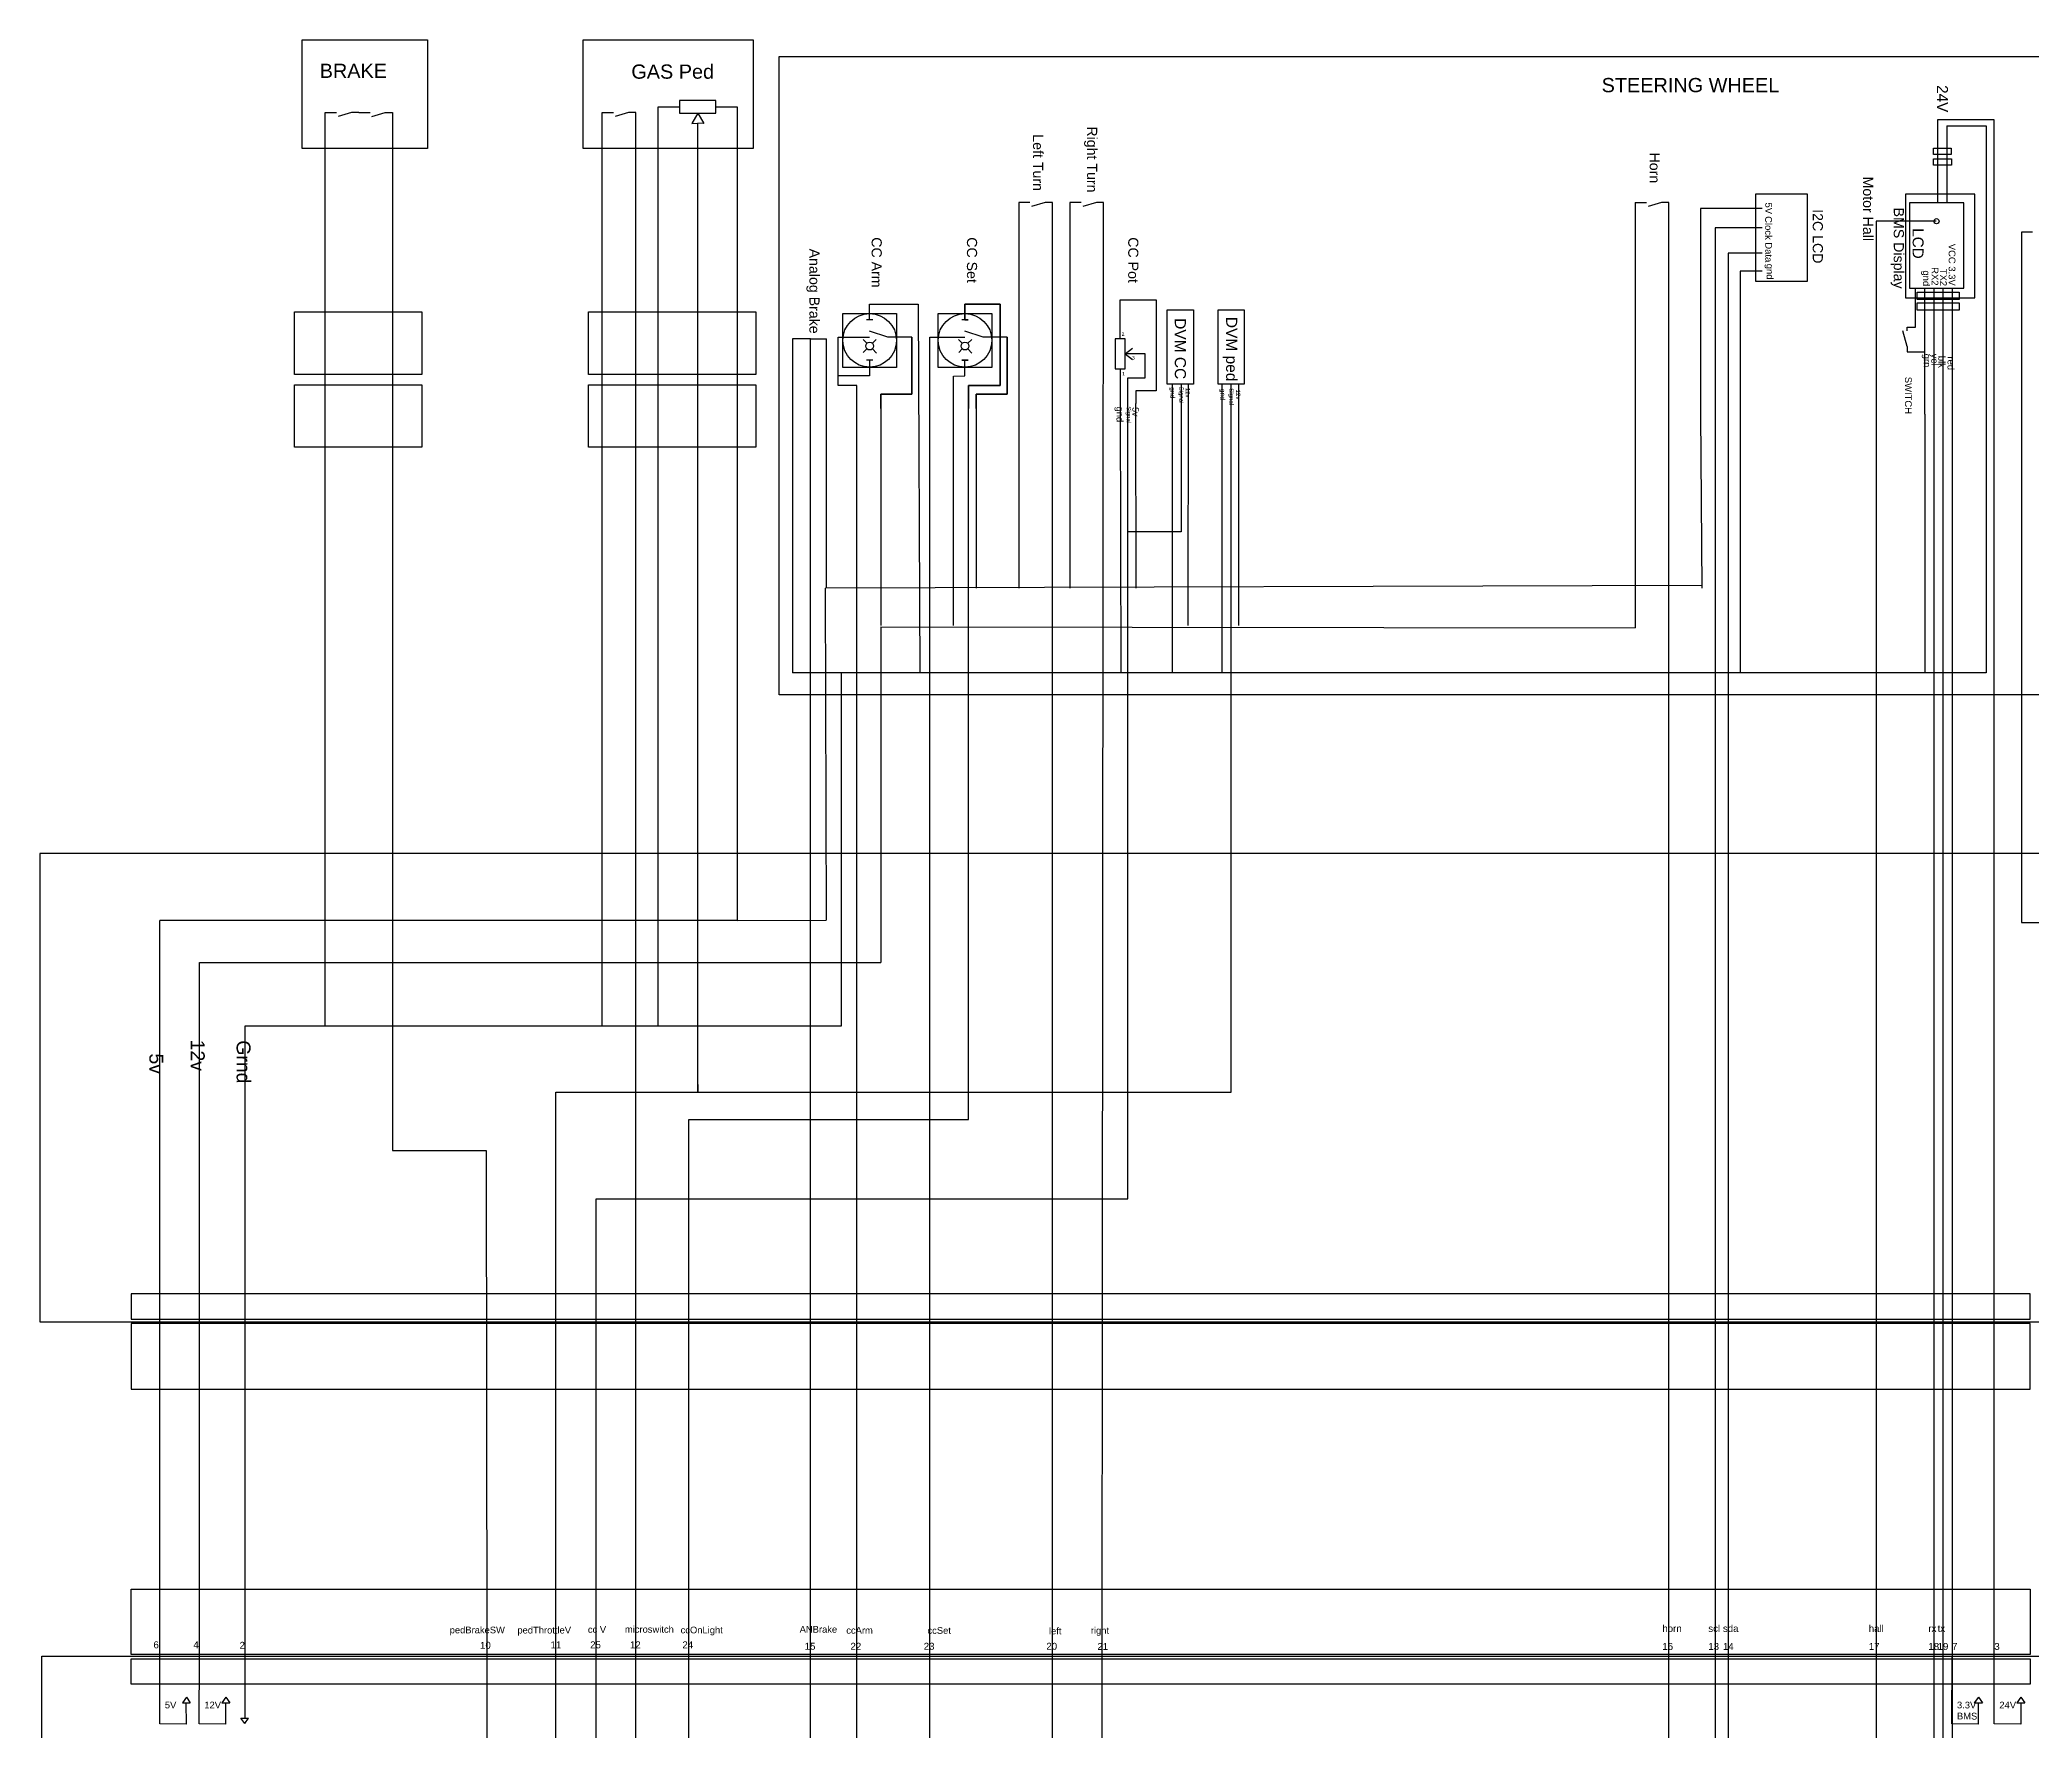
# Model space of a CAD drawing. Header units: inches. Extents: x -6006 to 7910, y 240 to 7918.
# Drawn here: x -5513 to -4286, y 3203 to 4245 of the extents above; entities that cross this region are included whole.
import ezdxf

# ---------------------------------------------------------------- set-up
doc = ezdxf.new("R2010")
doc.units = ezdxf.units.IN
doc.header["$MEASUREMENT"] = 0
doc.styles.get("Standard").update_dxf_attribs({"font": 'arial.ttf'})

msp = doc.modelspace()

# ---------------------------------------------------------------- linework, layer by layer
at = {"color": 7}
for p, q in [((-5320.6, 4200.1), (-5328.9, 4197.6)), ((-5316.2, 4200.1), (-5320.6, 4200.1)), ((-5316.2, 4200.1), (-5309.2, 4200.1)), ((-4941, 4047.6), (-4944.8, 4047.6)), ((-4944.8, 4047.6), (-4942.9, 4047.6)), ((-4942.9, 4047.6), (-4941, 4047.6))]:
    msp.add_line(p, q, dxfattribs=at)
for p, q in [((-5107.4, 4199.7), (-5111.1, 4193.3)), ((-5107.4, 4199.7), (-5103.8, 4193.3)), ((-5111.1, 4193.3), (-5107.4, 4193.4)), ((-5103.8, 4193.3), (-5107.4, 4193.4)), ((-4809.8, 4032.7), (-4809.8, 3941.8)), ((-4809.8, 3941.8), (-4842.6, 3941.8)), ((-5107.4, 3601.4), (-5107.4, 3596.7))]:
    msp.add_line(p, q)
at = {"ltscale": 5}
for p, q in [((-4338.4, 4191.8), (-4338.4, 4144.4)), ((-5001.6, 4072.3), (-5001.6, 4082)), ((-5001.6, 4082), (-4971.7, 4082)), ((-4942.9, 4072.3), (-4942.9, 4082)), ((-4942.9, 4082), (-4921.3, 4082)), ((-4921.3, 4082), (-4921.3, 4031.9)), ((-4847.4, 4060.7), (-4847.4, 4084.7)), ((-4847.4, 4084.7), (-4825.2, 4084.7)), ((-4999.7, 4072.3), (-5003.6, 4072.3)), ((-4975.7, 4061.6), (-4990.5, 4061.6)), ((-4975.7, 4061.6), (-4975.7, 4026.6)), ((-4941, 4072.3), (-4944.8, 4072.3)), ((-4844.3, 4051.4), (-4839.7, 4054.9)), ((-4844.3, 4051.4), (-4839.7, 4048)), ((-5001.6, 4037.8), (-5021, 4037.8)), ((-4999.7, 4047.6), (-5003.6, 4047.6)), ((-5001.6, 4047.6), (-5001.6, 4037.8)), ((-4941, 4047.6), (-4944.8, 4047.6)), ((-4921.3, 4031.9), (-4940.7, 4031.9)), ((-4940.7, 4031.9), (-4940.7, 4017.8)), ((-4936, 4026.6), (-4936, 4017.8))]:
    msp.add_line(p, q, dxfattribs=at)
at = {"color": 3, "ltscale": 5}
for p, q in [((-4338.4, 4191.8), (-4338.4, 4148)), ((-4338.4, 4191.8), (-4314.1, 4191.8)), ((-4314.1, 4191.8), (-4314.1, 4014.3)), ((-4362.7, 4055.9), (-4365.5, 4065.6)), ((-5386.4, 3207.9), (-5388.9, 3211.2)), ((-5388.9, 3211.2), (-5384, 3211.2)), ((-5386.4, 3207.9), (-5384, 3211.2))]:
    msp.add_line(p, q, dxfattribs=at)
at = {"color": 1}
for p, q in [((-4530.2, 4144.7), (-4530.2, 3882.6)), ((-4530.2, 4144.7), (-4523.3, 4144.7)), ((-4452, 4140.9), (-4490, 4140.9)), ((-4490, 4140.9), (-4490, 4014.3)), ((-4990.5, 4061.6), (-5001.6, 4065.3)), ((-4975.7, 4061.6), (-4990.5, 4061.6)), ((-4975.7, 4026.6), (-4975.7, 4061.6)), ((-4931.7, 4061.6), (-4942.9, 4065.3)), ((-4917, 4061.6), (-4931.7, 4061.6)), ((-4917, 4026.6), (-4917, 4061.6)), ((-5028.2, 3907.1), (-5028.2, 4060.6)), ((-4994.7, 4017.8), (-4994.7, 4026.6)), ((-4994.7, 4026.6), (-4975.7, 4026.6)), ((-4936, 4017.8), (-4936, 4026.6)), ((-4936, 4026.6), (-4917, 4026.6)), ((-4994.7, 4017.8), (-4994.7, 3884.1)), ((-4936, 4017.8), (-4936, 3907.1)), ((-4489.1, 3908.8), (-5028.8, 3907.1)), ((-5028.2, 3702.6), (-5028.8, 3907.1)), ((-4994.7, 3883.4), (-4994.7, 3676.7)), ((-5083.1, 3702.4), (-5028.3, 3702.6)), ((-5414.3, 3676.6), (-4994.7, 3676.6)), ((-5438.7, 3207.8), (-5438.6, 3249.4)), ((-5414.4, 3207.8), (-5414.3, 3249.4)), ((-4335.3, 3207.8), (-4335.1, 3249.4)), ((-5422.3, 3207.6), (-5422.4, 3220.8)), ((-5398, 3207.6), (-5398.1, 3220.8)), ((-4318.8, 3207.6), (-4318.9, 3220.8)), ((-5422.3, 3207.6), (-5438.7, 3207.8)), ((-5398, 3207.6), (-5414.4, 3207.8)), ((-4318.8, 3207.6), (-4335.3, 3207.8))]:
    msp.add_line(p, q, dxfattribs=at)
at = {"color": 3}
for p, q in [((-4452, 4102.3), (-4465.6, 4102.3)), ((-4465.6, 4102.3), (-4465.6, 4014.3)), ((-4351.9, 4014.3), (-4351.9, 4091.9)), ((-4971.7, 4082), (-4970.7, 3855)), ((-5049.1, 4060.6), (-5049.1, 3854.9)), ((-4362.7, 4055.9), (-4362.7, 4052.7)), ((-4362.7, 4052.7), (-4351.9, 4052.7)), ((-4815.3, 4032.8), (-4815.3, 3854.9)), ((-4784.5, 3854.9), (-4784.5, 4032.8)), ((-4847.4, 4020.8), (-4846.9, 3854.9)), ((-4465.6, 4014.3), (-4465.6, 3854.9)), ((-4351.9, 4014.3), (-4351.9, 3854.9)), ((-4314.1, 4014.3), (-4314.1, 3854.9)), ((-4314.1, 3854.9), (-5049.1, 3854.9)), ((-5019.2, 3854.9), (-5019.2, 3637.3)), ((-5019.2, 3637.3), (-5386.4, 3637.3)), ((-5386.4, 3637.3), (-5386.4, 3249.4)), ((-5386.4, 3249.4), (-5386.4, 3211.2))]:
    msp.add_line(p, q, dxfattribs=at)
at = {"color": 6}
for p, q in [((-4357.6, 4067.9), (-4357.6, 4091.9)), ((-4362.7, 4065.6), (-4362.7, 4067.9)), ((-4362.7, 4067.9), (-4357.6, 4067.9))]:
    msp.add_line(p, q, dxfattribs=at)
at = {"color": 7, "ltscale": 5}
for p, q in [((-4825.2, 4084.7), (-4825.2, 4028.7)), ((-4847.4, 4042.2), (-4847.4, 4020.8)), ((-4837.7, 4028.7), (-4837.7, 4020.8)), ((-4831.9, 4028.7), (-4837.7, 4028.7)), ((-4825.2, 4028.7), (-4831.9, 4028.7))]:
    msp.add_line(p, q, dxfattribs=at)
at = {"color": 1, "ltscale": 5}
for p, q in [((-4917, 4061.6), (-4931.7, 4061.6)), ((-4917, 4061.6), (-4917, 4026.6)), ((-5003.3, 4057.9), (-5005.6, 4060.2)), ((-5003.3, 4054.5), (-5005.5, 4052.3)), ((-4997.5, 4060.3), (-4999.9, 4057.9)), ((-4999.9, 4054.5), (-4997.3, 4051.9)), ((-4944.6, 4057.9), (-4946.9, 4060.2)), ((-4944.6, 4054.5), (-4946.7, 4052.3)), ((-4938.7, 4060.3), (-4941.2, 4057.9)), ((-4941.2, 4054.5), (-4938.6, 4051.9)), ((-4975.7, 4026.6), (-4994.7, 4026.6)), ((-4994.7, 4026.6), (-4994.7, 4017.8)), ((-4917, 4026.6), (-4936, 4026.6)), ((-5422.3, 3224.1), (-5424.8, 3220.8)), ((-5424.8, 3220.8), (-5419.9, 3220.8)), ((-5422.3, 3224.1), (-5419.9, 3220.8)), ((-5398, 3224.1), (-5400.5, 3220.8)), ((-5400.5, 3220.8), (-5395.6, 3220.8)), ((-5398, 3224.1), (-5395.6, 3220.8)), ((-4318.9, 3224.1), (-4321.4, 3220.8)), ((-4321.4, 3220.8), (-4316.4, 3220.8)), ((-4318.9, 3224.1), (-4316.4, 3220.8)), ((-4292.8, 3224.1), (-4295.3, 3220.8)), ((-4295.3, 3220.8), (-4290.4, 3220.8)), ((-4292.8, 3224.1), (-4290.4, 3220.8))]:
    msp.add_line(p, q, dxfattribs=at)
at = {"color": 7, "true_color": 0xffffff}
for q in [(-5049.1, 4060.6), (-5028.2, 4060.6)]:
    msp.add_line((-5038.1, 4060.6), q, dxfattribs=at)
at = {"color": 240, "true_color": 0xed1f24}
for p, q in [((-4805.5, 4032.8), (-4805.6, 3884.1)), ((-4774.3, 3884.1), (-4774.3, 4032.8)), ((-4837.4, 3907.1), (-4837.7, 4020.8)), ((-4994.7, 3883.4), (-4530.2, 3882.6)), ((-5438.6, 3249.4), (-5438.6, 3702.4)), ((-5414.3, 3249.4), (-5414.3, 3676.6))]:
    msp.add_line(p, q, dxfattribs=at)
at = {"color": 242, "true_color": 0xcd2027}
msp.add_line((-4490, 4014.3), (-4489.1, 3907.1), dxfattribs=at)
at = {"color": 5}
for points in [[(-5351, 4244.8), (-5273.9, 4244.8), (-5273.9, 4177.9), (-5351, 4177.9)], [(-5178, 4244.8), (-5073.3, 4244.8), (-5073.3, 4177.9), (-5178, 4177.9)], [(-4253.4, 3841.4), (-5057.3, 3841.4), (-5057.3, 4234.6), (-4253.4, 4234.6)], [(-5512.6, 3455.3), (-2606.9, 3455.3), (-2606.9, 3743.8), (-5512.6, 3743.8)], [(-5511.3, 3249.4), (-2373.1, 3249.4), (-2373.1, 1755.4), (-5511.3, 1755.4)]]:
    msp.add_lwpolyline(points, close=True, dxfattribs=at)
at = {"color": 1}
for points in [[(-5096.3, 4203.6), (-5083.1, 4203.6), (-5083.1, 3702.4), (-5438.6, 3702.4)], [(-4902.9, 4144.7), (-4909.8, 4144.7), (-4909.8, 4003.5), (-4909.8, 3907.1)], [(-4871.4, 4144.7), (-4878.3, 4144.7), (-4878.3, 4004.2), (-4878.3, 3907.1)], [(-4985.1, 4076.2), (-4985.1, 4043.1), (-5018.2, 4043.1), (-5018.2, 4076.2), (-4985.1, 4076.2)], [(-4926.4, 4076.2), (-4926.4, 4043.1), (-4959.4, 4043.1), (-4959.4, 4076.2), (-4926.4, 4076.2)], [(-5005.6, 4060.2), (-5003.3, 4057.9)], [(-5005.5, 4052.3), (-5003.3, 4054.5)], [(-4997.5, 4060.3), (-4999.9, 4057.9)], [(-4997.3, 4051.9), (-4999.9, 4054.5)], [(-4946.9, 4060.2), (-4944.6, 4057.9)], [(-4946.7, 4052.3), (-4944.6, 4054.5)], [(-4938.7, 4060.3), (-4941.2, 4057.9)], [(-4938.6, 4051.9), (-4941.2, 4054.5)], [(-4949.9, 3884.1), (-4949.9, 4037.7), (-4942.9, 4037.8), (-4942.9, 4047.6)]]:
    msp.add_lwpolyline(points, dxfattribs=at)
for points in [[(-5351.7, 2234.3), (-5351.7, 2176.1), (-5146.1, 2176.1), (-5145.6, 3249.4), (-5145.6, 3496.6), (-5145.6, 3496.6), (-5145.6, 3578.1), (-5145.6, 4200.1), (-5150, 4200.1), (-5158.4, 4197.6)], [(-5308.2, 4197.6), (-5299.9, 4200.1), (-5295.5, 4200.1), (-5295.5, 3659.9), (-5295.5, 3560.9), (-5237.7, 3560.9), (-5237.3, 3249.4), (-5237.3, 2996.1), (-5237.9, 2996.1), (-5237.9, 2316.5), (-5344.9, 2316.5), (-5344.9, 2370.3)], [(-4285.5, 4126.3), (-4292.4, 4126.3), (-4292.4, 3701.2), (-4194.8, 3701.2), (-4194.8, 4206.5)], [(-5195.3, 2269.7), (-5194.8, 3249.4), (-5194.8, 3596.7), (-5107.4, 3596.7), (-5107.4, 3659.9), (-5107.4, 4193.4)], [(-4509.6, 1891.9), (-4509.6, 4003.5), (-4509.6, 4144.7), (-4514, 4144.7), (-4522.3, 4142.1)], [(-4452, 4129.1), (-4480.9, 4129.1), (-4480.9, 4014.4), (-4480.9, 2423.2), (-3177.2, 2422.7), (-3177.9, 2116.7)], [(-4344.9, 4133.1), (-4381.8, 4133.1), (-4381.8, 2325.2)], [(-4452, 4113.5), (-4472.9, 4113.5), (-4472.9, 4014.4), (-4472.9, 2439.2), (-3144.8, 2437.8), (-3145.5, 2115.6)], [(-5314, 2214.4), (-5113.5, 2214.4), (-5113, 3249.4), (-5113, 3580), (-4940.7, 3580), (-4940.7, 4017.8), (-4940.7, 4031.9), (-4921.3, 4031.9), (-4921.3, 4082), (-4942.9, 4082), (-4942.9, 4072.3), (-4941, 4072.3), (-4944.8, 4072.3)], [(-4964.6, 2965.9), (-4964.6, 3249.4), (-4964.6, 3633.4), (-4964.6, 4061.6), (-4942.9, 4061.6)], [(-5203.1, 2234.3), (-5203.1, 2230.4), (-5170.7, 2230.4), (-5170.1, 3249.4), (-5170.1, 3531.1), (-4842.6, 3531.1), (-4842.6, 3632.6), (-4842.6, 4020.8), (-4842.6, 4036.7), (-4831.9, 4036.7), (-4831.9, 4051.4), (-4844.3, 4051.4)], [(-5038.1, 2965.9), (-5038.1, 3249.4), (-5038.1, 4060.6)], [(-5107.4, 3596.7), (-4779, 3596.7), (-4779, 4032.8)]]:
    msp.add_lwpolyline(points)
at = {"color": 3}
for points in [[(-5336.9, 3637.3), (-5336.9, 4200.1), (-5329.9, 4200.1)], [(-5166.3, 3637.3), (-5166.3, 4200.1), (-5159.4, 4200.1)], [(-5131.8, 3637.3), (-5131.8, 4203.6), (-5118.6, 4203.6)]]:
    msp.add_lwpolyline(points, dxfattribs=at)
for points in [[(-5118.6, 4199.7), (-5096.3, 4199.7), (-5096.3, 4207.5), (-5118.6, 4207.5)], [(-4850.5, 4042.2), (-4844.3, 4042.2), (-4844.3, 4060.7), (-4850.5, 4060.7)]]:
    msp.add_lwpolyline(points, close=True)
at = {"color": 1, "ltscale": 5}
for points in [[(-4292.8, 3220.8), (-4292.8, 3207.6), (-4309.2, 3207.8), (-4309.1, 3249.4), (-4309.1, 4014.3), (-4309.1, 4195.6), (-4344, 4195.6), (-4344, 4191.8), (-4344, 4144.4)], [(-4335.1, 4091.9), (-4335.1, 4014.3), (-4335.1, 2546.6), (-2281.5, 2546)]]:
    msp.add_lwpolyline(points, dxfattribs=at)
at = {"ltscale": 5}
for points in [[(-4346.6, 4174.1), (-4346.6, 4178), (-4335.7, 4178), (-4335.7, 4174.1)], [(-4346.5, 4167.7), (-4346.5, 4171.6), (-4335.5, 4171.6), (-4335.5, 4167.7)], [(-4321, 4085.9), (-4321, 4149.7), (-4363.7, 4149.7), (-4363.7, 4085.9)], [(-4356.6, 4084.9), (-4356.6, 4089.4), (-4330.7, 4089.4), (-4330.7, 4084.9)], [(-4356.6, 4078.3), (-4356.6, 4082.8), (-4330.7, 4082.8), (-4330.7, 4078.3)]]:
    msp.add_lwpolyline(points, close=True, dxfattribs=at)
at = {"color": 7}
msp.add_lwpolyline([(-4456.1, 4149.8), (-4456.1, 4096.1), (-4424.2, 4096.1), (-4424.2, 4149.8)], close=True, dxfattribs=at)
for points in [[(-4889.1, 2965.9), (-4889.1, 3249.4), (-4889.1, 3984.2), (-4889.1, 4003.9), (-4889.1, 4144.7), (-4893.5, 4144.7), (-4901.9, 4142.1)], [(-4858.5, 2965.9), (-4858.5, 3249.4), (-4857.6, 4144.7), (-4862, 4144.7), (-4870.4, 4142.1)]]:
    msp.add_lwpolyline(points, dxfattribs=at)
at = {"color": 4, "ltscale": 5}
msp.add_lwpolyline([(-4327.8, 4091.9), (-4327.8, 4144.4), (-4361.4, 4144.4), (-4361.4, 4091.9)], close=True, dxfattribs=at)
at = {"ltscale": 5}
for points in [[(-4346.3, 4091.9), (-4346.3, 4014.3), (-4346.3, 2529.9), (-2281.6, 2529.3)], [(-4340.7, 4091.9), (-4340.7, 4014.3), (-4340.7, 2538.3), (-2281.5, 2537.7)], [(-5009.5, 3052.8), (-5009.5, 3249.4), (-5009.5, 3632.1), (-5009.5, 4017.8), (-5009.5, 4031.9), (-5021, 4031.9), (-5021, 4061.6), (-5001.6, 4061.6)]]:
    msp.add_lwpolyline(points, dxfattribs=at)
at = {"color": 6}
for points in [[(-5355.8, 4077.2), (-5277.3, 4077.2), (-5277.3, 4038.8), (-5355.8, 4038.8)], [(-5174.8, 4077.2), (-5071.7, 4077.2), (-5071.7, 4038.8), (-5174.8, 4038.8)], [(-5355.8, 4032.4), (-5277.3, 4032.4), (-5277.3, 3994), (-5355.8, 3994)], [(-5174.8, 4032.4), (-5071.7, 4032.4), (-5071.7, 3994), (-5174.8, 3994)], [(-5456.3, 3456.9), (-4287.1, 3456.9), (-4287.1, 3472.6), (-5456.3, 3472.6)], [(-5456.3, 3413.9), (-4287.1, 3413.9), (-4287.1, 3454.2), (-5456.3, 3454.2)], [(-5456.3, 3290.8), (-4287.1, 3290.8), (-4287.1, 3250.5), (-5456.3, 3250.5)], [(-5456.3, 3247.9), (-4287.1, 3247.9), (-4287.1, 3232.2), (-5456.3, 3232.2)]]:
    msp.add_lwpolyline(points, close=True, dxfattribs=at)
at = {"color": 1, "ltscale": 5}
for points in [[(-4985.1, 4043.1), (-5018.2, 4043.1), (-5018.2, 4076.2), (-4985.1, 4076.2)], [(-4926.4, 4043.1), (-4959.4, 4043.1), (-4959.4, 4076.2), (-4926.4, 4076.2)]]:
    msp.add_lwpolyline(points, close=True, dxfattribs=at)
at = {"color": 3, "ltscale": 5}
for points in [[(-4802.2, 4078.5), (-4802.2, 4032.8), (-4818.4, 4032.8), (-4818.4, 4078.5)], [(-4770.9, 4078.5), (-4770.9, 4032.8), (-4787.1, 4032.8), (-4787.1, 4078.5)]]:
    msp.add_lwpolyline(points, close=True, dxfattribs=at)
at = {"ltscale": 5}
for centre, radius in [((-4344.7, 4133.1), 1.58), ((-5001.6, 4059.7), 16.5), ((-4942.9, 4059.7), 16.5)]:
    msp.add_circle(centre, radius, dxfattribs=at)
at = {"color": 1, "ltscale": 5}
for centre in [(-5001.6, 4056.2), (-4942.9, 4056.2)]:
    msp.add_circle(centre, 2.4, dxfattribs=at)
at = {"color": 1}
for centre in [(-5001.6, 4056.2), (-4942.9, 4056.2)]:
    msp.add_circle(centre, 2.4, dxfattribs=at)

# ---------------------------------------------------------------- texts
at = {"ltscale": 5}
for s, height, p in [('24V', 6.73, (-4344.4, 4216.9)), ('Clock', 4.16, (-4450.2, 4136.2)), ('5V', 4.16, (-4450.1, 4144.6)), ('LCD', 6.73, (-4359.4, 4128.8)), ('Data', 4.16, (-4450.1, 4120.1)), ('VCC 3.3V', 4.16, (-4337.2, 4119.2)), ('gnd', 4.16, (-4449.3, 4106.9)), ('gnd', 4.16, (-4353, 4102.8)), ('RX2', 4.16, (-4347.7, 4104.8)), ('TX2', 4.16, (-4342.5, 4103.8)), ('grn', 4.16, (-4352.5, 4051.5)), ('yel', 4.16, (-4347.9, 4051.5)), ('blk', 4.16, (-4343.5, 4050.2)), ('red', 4.16, (-4337.9, 4049.8)), ('SWITCH', 4.16, (-4364.1, 4037.3)), ('gnd', 2.95, (-4816.4, 4030.9)), ('Signal', 2.66, (-4811, 4031.2)), ('12v', 2.66, (-4807, 4030.5)), ('gnd', 2.95, (-4785.6, 4029.9)), ('Signal', 2.66, (-4780.1, 4030.2)), ('12v', 2.66, (-4776, 4029.4)), ('gnd', 4.16, (-4849.6, 4019)), ('Signal', 2.66, (-4843.3, 4019.1)), ('5v', 3.89, (-4839.8, 4018.6)), ('5v', 8.56, (-5445.1, 3620.6)), ('12v', 8.56, (-5419.6, 3629.1)), ('Grnd', 8.56, (-5391.4, 3628.7))]:
    msp.add_text(s, height=height, rotation=270, dxfattribs=at).set_placement(p)
for s, height, p in [('Left Turn', 6.24, (-4901, 4186.6)), ('Right Turn', 6.24, (-4867.7, 4191.5)), ('Horn', 6.24, (-4521.3, 4175.4)), ('Motor Hall', 6.24, (-4389.9, 4160.6)), ('I2C LCD', 6.24, (-4420.9, 4140.5)), ('BMS Display', 6.242, (-4371, 4141.5)), ('CC Arm', 6.24, (-5000.4, 4123.2)), ('CC Set', 6.24, (-4941.7, 4123.2)), ('CC Pot', 6.24, (-4842.4, 4123.2)), ('Analog Brake', 6.242, (-5038.7, 4116.2))]:
    msp.add_text(s, height=height, rotation=270).set_placement(p)
at = {"color": 3}
for s, p in [('DVM ped', (-4782.1, 4074.2)), ('DVM CC', (-4813.7, 4073.4))]:
    msp.add_text(s, height=6.83, rotation=270, dxfattribs=at).set_placement(p)
for s, height, p in [('2', 2.15, (-4846.4, 4062.5)), ('3', 2.15, (-4840, 4047.9)), ('1', 2.15, (-4846.1, 4038.1)), ('pedBrakeSW', 4.13, (-5260.2, 3263.5)), ('pedThrottleV', 4.13, (-5218.5, 3263.4)), ('cc V', 4.13, (-5175.1, 3263.8)), ('microswitch', 4.13, (-5152.3, 3263.9)), ('ccOnLight', 4.13, (-5118, 3263.5)), ('ANBrake', 4.13, (-5044.7, 3263.9)), ('ccArm', 4.13, (-5016, 3263.3)), ('ccSet', 4.13, (-4966, 3263.2)), ('left', 4.13, (-4891.2, 3262.9)), ('right', 4.13, (-4865.4, 3263.2)), ('horn', 4.26, (-4513.5, 3264.4)), ('scl', 4.26, (-4485.2, 3264.4)), ('sda', 4.26, (-4476.2, 3264.4)), ('hall', 4.26, (-4386.4, 3264.4)), ('rx', 4.26, (-4349.7, 3264.4)), ('tx', 4.26, (-4344, 3264.4)), ('6', 4.26, (-5442.6, 3254.3)), ('4', 4.26, (-5418, 3254.3)), ('2', 4.26, (-5389.6, 3254)), ('10', 4.26, (-5241.5, 3254)), ('11', 4.26, (-5198.1, 3254.3)), ('25', 4.26, (-5173.7, 3254.3)), ('12', 4.26, (-5149.2, 3254.3)), ('24', 4.26, (-5116.9, 3254.3)), ('15', 4.26, (-5041.6, 3253.4)), ('22', 4.26, (-5013.4, 3253.4)), ('23', 4.26, (-4968.3, 3253.4)), ('20', 4.26, (-4892.8, 3253.4)), ('21', 4.26, (-4861.4, 3253.3)), ('16', 4.26, (-4513.5, 3253.3)), ('13', 4.26, (-4485.2, 3253.3)), ('14', 4.26, (-4476.2, 3253.3)), ('17', 4.26, (-4386.4, 3253.3)), ('18', 4.26, (-4349.7, 3253.3)), ('19', 4.26, (-4344, 3253.3)), ('7', 4.26, (-4335.1, 3253.3)), ('3', 4.26, (-4309.1, 3253.3))]:
    msp.add_text(s, height=height).set_placement(p)
at = {"color": 1}
for s, p in [('5V', (-5435.6, 3217.3)), ('12V', (-5411.3, 3217.3)), ('3.3V', (-4332.1, 3217.3)), ('BMS', (-4332.1, 3210.5)), ('24V', (-4306, 3217.3))]:
    msp.add_text(s, height=4.13, rotation=359.6073, dxfattribs=at).set_placement(p)
at = {"attachment_point": 3}
for s, insert, char_height in [('BRAKE', (-5298.8, 4230.1), 8.75), ('GAS Ped', (-5097.4, 4229.6), 8.75), ('STEERING WHEEL', (-4441.5, 4221.3), 8.755)]:
    msp.add_mtext_dynamic_manual_height_columns(s, width=149.565, gutter_width=43.8, heights=[0], dxfattribs=dict(at, insert=insert, char_height=char_height))

doc.saveas('drawing.dxf')
